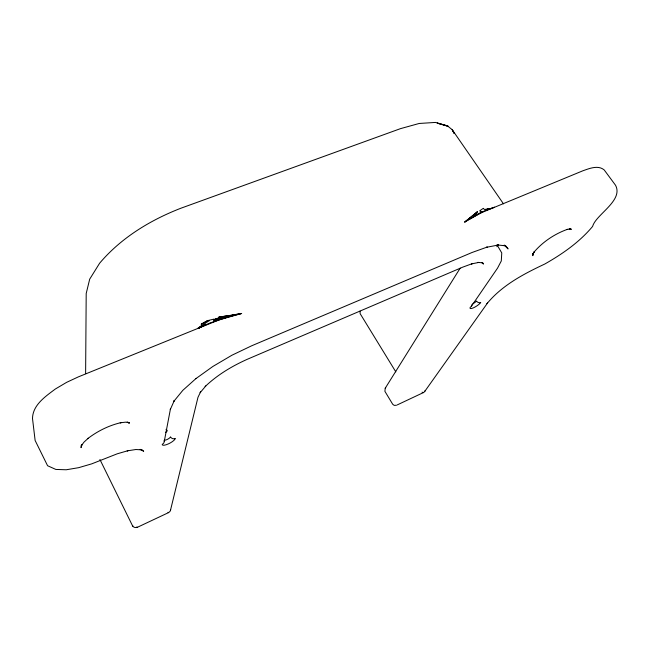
<?xml version="1.0" encoding="UTF-8"?>
<svg xmlns="http://www.w3.org/2000/svg" width="650" height="650" viewBox="0 0 650 650"><rect width="100%" height="100%" fill="white"/><g stroke="black" fill="none" stroke-linecap="round" stroke-linejoin="round"><path stroke-width="0.97" d="M85.621 373.685L86.198 293.507L89.692 279.159L99.596 263.258C121.022 237.884 150.077 220.212 180.781 208.268L400.465 128.651L419.218 123.459L435.508 122.428L447.476 125.889L452.213 129.707L503.474 203.832M496.949 246.748L497.006 244.847L501.767 252.939L501.296 260.951L497.567 268.092L471.453 306.166M164.263 441.488L170.511 408.614L170.308 409.541L174.306 400.514L173.883 401.269L182.829 390.333L196.186 378.365L195.812 378.69L212.818 366.494L231.953 355.217L251.639 345.8L472.071 252.484L487.256 247.041L486.582 247.268L498.574 244.985L497.738 244.985L505.838 245.863L504.213 245.139L508.081 248.909L506.382 246.634M170.438 510.494L197.982 397.296L200.639 391.779L200.159 392.665L205.757 386.019L205.148 386.563C217.319 374.904 231.961 366.153 247.284 359.287L462.881 267.085L472.176 263.689L471.404 263.941L478.766 262.438L477.791 262.429L482.844 262.803L481.829 262.502M360.027 311.114L360.149 313.666L395.809 371.865M460.192 268.125L385.231 388.229L384.898 391.324L392.714 404.284L394.225 405.381L396.419 405.259M385.231 388.229L385.686 387.538M424.783 391.373L487.516 303.03L486.988 303.672C502.011 285.309 523.632 273.959 544.733 264.054C562.421 254.004 579.508 242.133 592.621 226.411C595.814 214.508 623.74 200.59 615.526 185.234L604.199 169.934C598.033 164.775 589.29 168.545 582.758 170.828L479.952 213.306L468.358 219.773L471.152 217.262L464.815 222.024L484.437 210.901L494.455 207.22L486.777 209.918L486.249 209.942L489.084 208.837L485.712 209.885L488.459 208.739L484.656 209.503A4.518 3.664 67 0 1 483.267 208.357L479.708 210.828A4.509 3.502 59.3 0 0 482.089 211.989L474.134 215.768L476.214 213.834L473.704 215.483L477.336 211.819L464.815 222.024L477.336 211.819M137.207 527.378L168.521 512.631M397.174 404.942L423.394 392.592M218.693 317.265L241.637 313.471L219.391 319.8L197.819 328.437L205.993 324.651L201.955 326.544L205.928 324.22L198.218 328.526L201.89 325.886L198.153 328.144L201.736 325.414L209.454 320.596L207.488 320.669L201.24 324.204L207.488 320.669L213.728 319.142L213.866 319.605L220.675 317.574L213.996 320.036L213.866 319.605L220.586 317.216L218.693 317.265L227.541 315.673L213.996 320.036L214.289 321.067L227.654 316.152L234.618 314.811L210.137 322.912L197.819 328.437L78.317 376.894L66.641 382.338L55.364 389.001C45.671 396.305 32.671 404.909 32.508 418.535L35.124 440.456L47.58 465.725L55.851 469.438L66.235 469.771L78.658 467.675L91.739 463.848L117.268 453.798L127.904 450.71L127.173 450.872L135.826 449.516L142.155 449.873L141.107 449.751M128.221 422.427L129.366 422.549L125.466 422.167L120.209 422.825L120.997 422.63C108.883 425.457 97.492 431.121 87.644 438.693L88.221 438.238L83.964 442.179L81.299 445.754L81.892 444.787L81.022 447.647L81.291 445.282M140.132 449.337L143.674 451.271L142.821 450.572M569.514 228.475L571.415 229.279L569.197 228.93L570.188 228.914L566.67 229.572L567.483 229.304C554.604 233.935 542.685 241.881 533.829 252.346L534.373 251.688L532.732 254.54L533.097 253.638L532.854 255.653L532.756 253.638M127.164 421.988L129.334 423.296L128.407 422.541M481.569 262.454L483.47 264.03L482.763 263.234M454.269 133.429L452.213 129.707L453.944 133.234M99.921 459.501L132.543 525.826M425.059 390.691A3.25 2.819 34.3 0 1 423.686 392.356A3.242 1.397 64.2 0 1 422.069 392.104M136.736 527.02A3.608 0.577 66 0 0 137.304 527.223A3.632 3.494 -10.4 0 1 132.47 525.614A3.672 0.853 -27.4 0 0 132.836 525.923M168.001 512.306A3.567 0.682 65.9 0 0 168.634 512.468A3.567 3.437 1.5 0 0 170.625 509.616M471.778 304.785A3.266 2.697 31.7 0 1 470.381 307.101A6.549 1.649 -32.6 0 0 473.501 307.791A6.549 1.649 -32.6 0 0 480.756 302.486A3.25 2.673 31.9 0 1 476.45 301.023A3.274 0.837 -32.6 0 1 472.826 303.68M164.206 440.594A3.664 3.429 4.8 0 1 162.216 444.308A7.353 2.088 -27.8 0 0 168.261 443.942A7.353 2.088 -27.8 0 0 175.338 438.466A3.64 3.396 7.4 0 1 170.463 436.832A3.672 1.056 -27.7 0 1 167.789 439.156A3.672 1.056 -27.7 0 1 164.222 440.196M165.409 432.534A3.664 1.073 -27.7 0 0 167.261 430.682A3.648 3.396 5.7 0 0 166.018 429.341M220.854 318.224L214.207 320.775L227.768 316.591L221.008 318.784L241.637 313.471L227.654 316.152L214.11 320.426L220.854 318.224M444.868 125.222L437.231 123.118L448.337 126.384L444.868 125.222"/></g></svg>
